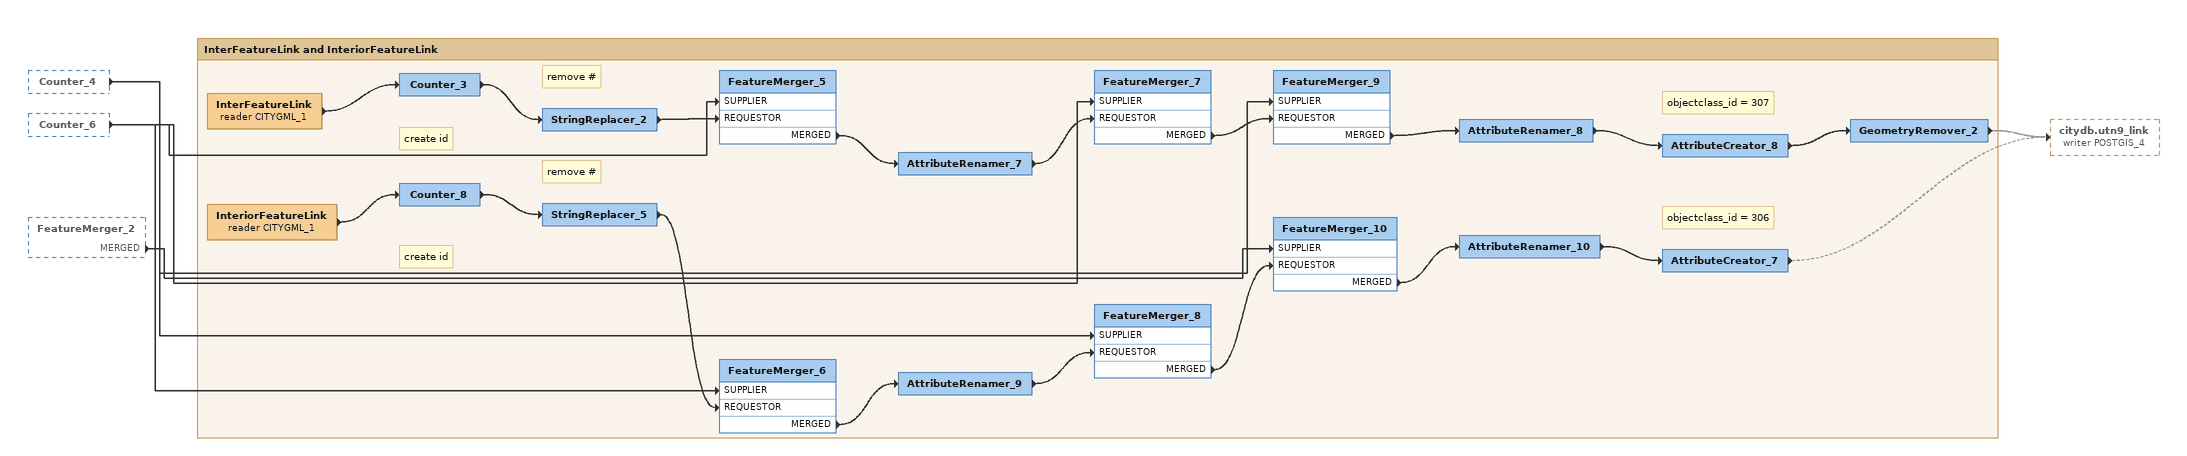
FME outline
Counter_4 [outside]
    -> FeatureMerger_9 [SUPPLIER]
Counter_6 [outside]
    -> FeatureMerger_5 [SUPPLIER]
    -> FeatureMerger_7 [SUPPLIER]
    -> FeatureMerger_6 [SUPPLIER]
    -> FeatureMerger_8 [SUPPLIER]
FeatureMerger_2 [outside]
    MERGED -> FeatureMerger_10 [SUPPLIER]

Bookmark: InterFeatureLink and InteriorFeatureLink
InterFeatureLink (reader CITYGML_1)
    -> Counter_3
Note: create id
Counter_3
    -> StringReplacer_2
Note: remove #
StringReplacer_2
    -> FeatureMerger_5 [REQUESTOR]
FeatureMerger_5
    MERGED -> AttributeRenamer_7
AttributeRenamer_7
    -> FeatureMerger_7 [REQUESTOR]
FeatureMerger_7
    MERGED -> FeatureMerger_9 [REQUESTOR]
InteriorFeatureLink (reader CITYGML_1)
    -> Counter_8
Note: create id
Counter_8
    -> StringReplacer_5
Note: remove #
StringReplacer_5
    -> FeatureMerger_6 [REQUESTOR]
FeatureMerger_6
    MERGED -> AttributeRenamer_9
AttributeRenamer_9
    -> FeatureMerger_8 [REQUESTOR]
FeatureMerger_8
    MERGED -> FeatureMerger_10 [REQUESTOR]
FeatureMerger_10
    MERGED -> AttributeRenamer_10
AttributeRenamer_10
    -> AttributeCreator_7
Note: objectclass_id = 306
AttributeCreator_7
    -> citydb.utn9_link (writer POSTGIS_4) [off]
FeatureMerger_9
    MERGED -> AttributeRenamer_8
AttributeRenamer_8
    -> AttributeCreator_8
Note: objectclass_id = 307
AttributeCreator_8
    -> GeometryRemover_2
GeometryRemover_2
    -> citydb.utn9_link (writer POSTGIS_4) [off]
